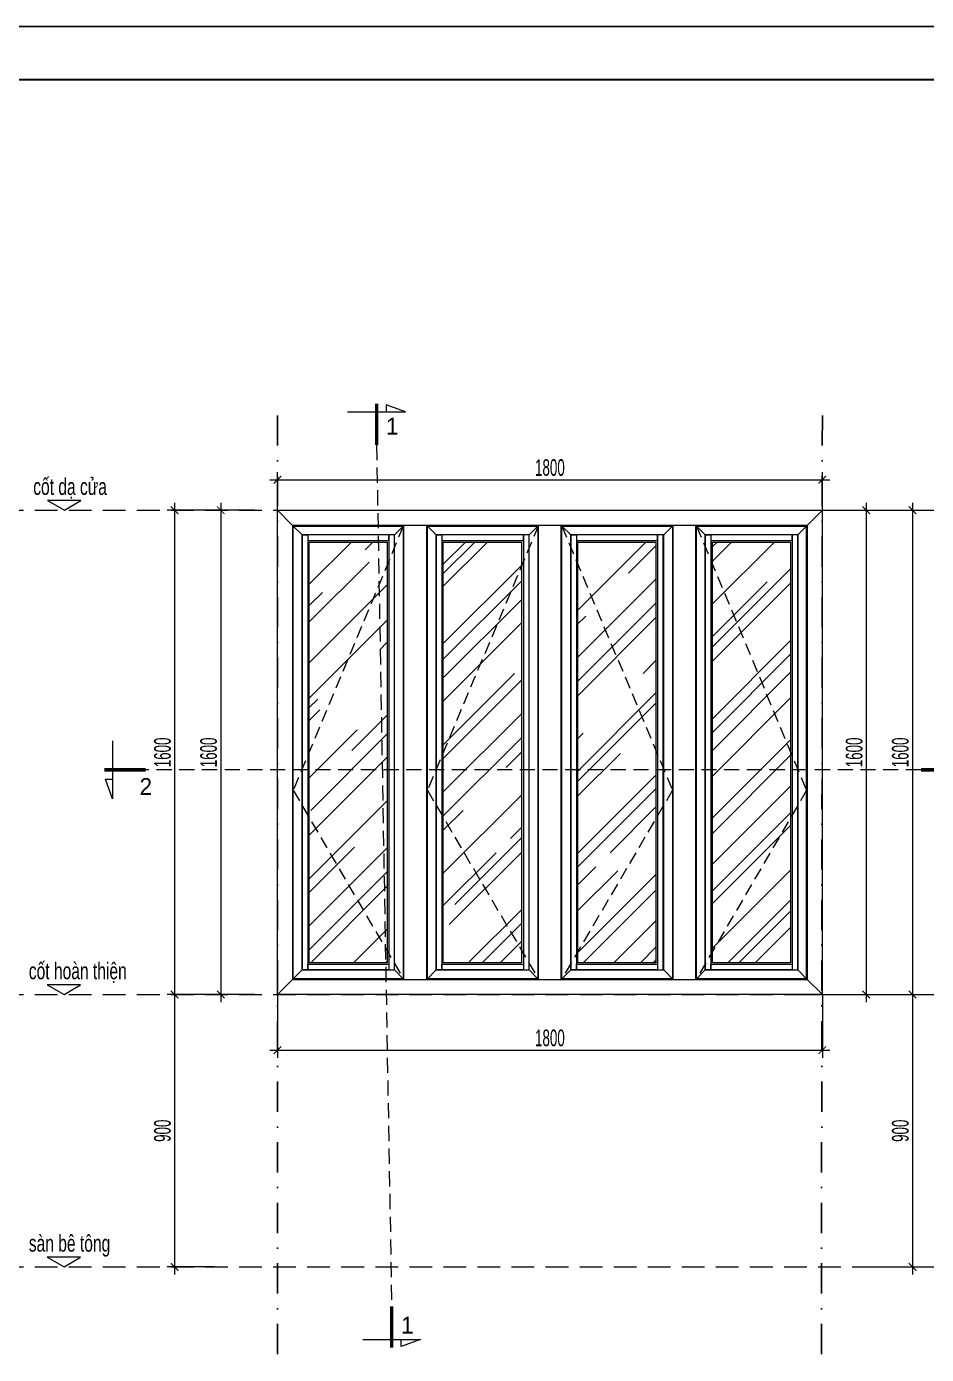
# Model space of a CAD drawing. Header units: millimetres. Extents: x 1336014 to 2939047, y -333549 to -60566.
# Drawn here: x 1461215 to 1464187, y -216502 to -212116 of the extents above; entities that cross this region are included whole.
import ezdxf

# ---------------------------------------------------------------- set-up
doc = ezdxf.new("R2010")
doc.units = ezdxf.units.MM
doc.header["$MEASUREMENT"] = 0
for name, pattern in [('$1$HIDDEN', [0.375, 0.25, -0.125]), ('DASHDOT', [1, 0.5, -0.25, 0, -0.25]), ('DASHED', [0.75, 0.5, -0.25])]:
    doc.linetypes.add(name, pattern=pattern)
for name, color, linetype, lineweight in [('.A-net Hatch', 250, 'Continuous', 9), ('.A-net Thay', 33, 'Continuous', 20), ('.A-net Truc', 79, 'DASHDOT', 15), ('02.Thay', 145, 'Continuous', 15), ('03.Manh', 251, 'Continuous', 13), ('05.Text', 253, 'Continuous', 18), ('08.Dim', 156, 'Continuous', 15), ('10.Text', 254, 'Continuous', 18), ('11.Khung bo', 32, 'Continuous', 50), ('12.Khung', 36, 'Continuous', 25), ('AUDIT_I_160217234026-0', 7, 'Continuous', 5), ('CA.cat 30', 30, 'Continuous', 35), ('CA.thay 145', 145, 'Continuous', 18), ('Kí hiệu chiều mở cửa thấy', 252, 'Continuous', 5)]:
    doc.layers.add(name, color=color, linetype=linetype, lineweight=lineweight)
doc.layers.add('Tpl_Bound', color=1, linetype='Continuous', plot=False)
doc.layers.add('TRUC', color=250, linetype='DASHDOT')
doc.styles.add('TT5_Text Dim', font='hoatbif.shx', dxfattribs={"width": 0.6})
doc.styles.add('VnAvantH', font='')
doc.styles.get('VnAvantH').set_extended_font_data('.VnAvantH')
doc.dimstyles.new('TT5_Dim 1-25', dxfattribs={"dimscale": 25, "dimtxt": 2.2, "dimasz": 1, "dimexe": 1, "dimexo": 0, "dimgap": 0.5, "dimtad": 1, "dimdec": 0, "dimzin": 0, "dimdsep": 46, "dimtxsty": 'TT5_Text Dim', "dimblk": 'ARCHTICK', "dimcen": 0, "dimdle": 1, "dimclrd": 256, "dimclre": 256, "dimclrt": 1, "dimadec": 0, "dimazin": 0, "dimtfac": 0.015, "dimtdec": 0, "dimtix": 1, "dimtmove": 2, "dimatfit": 3, "dimldrblk": 'DOT', "dimfxl": 1, "dimtolj": 1, "dimtzin": 0, "dimlwd": -1, "dimlwe": -1, "dimarcsym": 1})
pattern_1 = [(45, (45331.92, 55126.57), (169.705627, 452.54834), [3000, -400, 1000, -200]), (45, (45449.3, 55385.37), (-329.51176, 46.66905), [600, -66, 1200, -150]), (45, (45282.42, 55317.49), (640.638744, 830.143361), [1600, -280, 800, -200])]

# ---------------------------------------------------------------- blocks, each defined once
blk = doc.blocks.new('100')
at = {"layer": '11.Khung bo', "const_width": 26.7}
blk.add_lwpolyline([(1860913, -945240), (1860913, -916940), (1896063, -916940), (1896063, -945240)], close=True, dxfattribs=at)
blk.add_lwpolyline([(1860913, -945240), (1860913, -916940), (1896063, -916940), (1896063, -945240)], close=True, dxfattribs=at)
blk.add_lwpolyline([(1860913, -945240), (1860913, -916940), (1896063, -916940), (1896063, -945240)], close=True, dxfattribs=at)
at = {"layer": '12.Khung'}
blk.add_lwpolyline([(1901579, -945940), (1901579, -916240), (1859580, -916240), (1859580, -945940)], close=True, dxfattribs=at)
blk.add_lwpolyline([(1901579, -945940), (1901579, -916240), (1859580, -916240), (1859580, -945940)], close=True, dxfattribs=at)
blk.add_lwpolyline([(1901579, -945940), (1901579, -916240), (1859580, -916240), (1859580, -945940)], close=True, dxfattribs=at)
blk = doc.blocks.new('_ARCHTICK')
at = {"const_width": 0.15}
blk.add_lwpolyline([(-0.5, -0.5), (0.5, 0.5)], dxfattribs=at)
blk = doc.blocks.new('*D2143')
at = {"layer": '08.Dim', "ltscale": 200, "transparency": 16777216}
for p, q in [((1464141.2, -215288.5), (1464141.2, -216238.5)), ((1464010.8, -215313.5), (1464166.2, -215313.5)), ((1464010.8, -216213.5), (1464166.2, -216213.5))]:
    blk.add_line(p, q, dxfattribs=at)
at = {"layer": 'Defpoints', "color": 0, "ltscale": 200, "transparency": 16777216}
for p in [(1464010.8, -215313.5), (1464010.8, -216213.5), (1464141.2, -216213.5)]:
    blk.add_point(p, dxfattribs=at)
at = {"layer": '08.Dim', "ltscale": 200, "transparency": 16777216, "xscale": 25, "yscale": 25, "zscale": 25}
for p, rotation in [((1464141.2, -215313.5), 90), ((1464141.2, -216213.5), 270)]:
    blk.add_blockref('_ARCHTICK', p, dxfattribs=dict(at, rotation=rotation))
at = {"layer": '08.Dim', "color": 1, "ltscale": 200, "transparency": 16777216, "insert": (1464101.2, -215763.5), "char_height": 55, "attachment_point": 5, "rotation": 90, "style": 'TT5_Text Dim'}
blk.add_mtext('\\A1;900', dxfattribs=at)
blk = doc.blocks.new('_DOT')
blk.add_line((-0.5, 0), (-1, 0))
at = {"const_width": 0.5}
blk.add_lwpolyline([(-0.25, 0, 1), (0.25, 0, 1)], format="xyb", close=True, dxfattribs=at)
blk = doc.blocks.new('vet cat')
at = {"layer": 'CA.cat 30', "const_width": 50}
blk.add_lwpolyline([(-82592, -188552), (-81976, -188552)], dxfattribs=at)
at = {"layer": 'CA.thay 145'}
blk.add_line((-82574, -188411), (-82469, -188411), dxfattribs=at)
blk.add_lwpolyline([(-82469, -188983), (-82469, -188122), (-82574, -188411)], dxfattribs=at)
blk = doc.blocks.new('xgfmjghfhg')
at = {"layer": 'CA.cat 30', "xscale": 0.2222222220152616, "yscale": 0.2222222220152616, "zscale": 0.2222222220152616, "rotation": 180}
blk.add_blockref('vet cat', (-18217, -41900.5), dxfattribs=at)
blk = doc.blocks.new('*D2145')
at = {"layer": '08.Dim', "ltscale": 200, "transparency": 16777216}
for p, q in [((1463988.6, -213688.5), (1463988.6, -215338.5)), ((1463777.4, -213713.5), (1464013.6, -213713.5)), ((1463777.4, -215313.5), (1464013.6, -215313.5))]:
    blk.add_line(p, q, dxfattribs=at)
at = {"layer": 'Defpoints', "color": 0, "ltscale": 200, "transparency": 16777216}
for p in [(1463777.4, -213713.5), (1463777.4, -215313.5), (1463988.6, -215313.5)]:
    blk.add_point(p, dxfattribs=at)
at = {"layer": '08.Dim', "ltscale": 200, "transparency": 16777216, "xscale": 25, "yscale": 25, "zscale": 25}
for p, rotation in [((1463988.6, -213713.5), 90), ((1463988.6, -215313.5), 270)]:
    blk.add_blockref('_ARCHTICK', p, dxfattribs=dict(at, rotation=rotation))
at = {"layer": '08.Dim', "color": 1, "ltscale": 200, "transparency": 16777216, "insert": (1463948.6, -214513.5), "char_height": 55, "attachment_point": 5, "rotation": 90, "style": 'TT5_Text Dim'}
blk.add_mtext('\\A1;1600', dxfattribs=at)
blk = doc.blocks.new('*D2146')
at = {"layer": '08.Dim', "ltscale": 200, "transparency": 16777216}
for p, q in [((1462043.4, -213713.5), (1462043.4, -213587.7)), ((1463843.4, -213713.5), (1463843.4, -213587.7)), ((1462018.4, -213612.7), (1463868.4, -213612.7))]:
    blk.add_line(p, q, dxfattribs=at)
at = {"layer": 'Defpoints', "color": 0, "ltscale": 200, "transparency": 16777216}
for p in [(1463843.4, -213612.7), (1462043.4, -213713.5), (1463843.4, -213713.5)]:
    blk.add_point(p, dxfattribs=at)
at = {"layer": '08.Dim', "ltscale": 200, "transparency": 16777216, "xscale": 25, "yscale": 25, "zscale": 25, "rotation": 180}
blk.add_blockref('_ARCHTICK', (1462043.4, -213612.7), dxfattribs=at)
at = {"layer": '08.Dim', "ltscale": 200, "transparency": 16777216, "xscale": 25, "yscale": 25, "zscale": 25}
blk.add_blockref('_ARCHTICK', (1463843.4, -213612.7), dxfattribs=at)
at = {"layer": '08.Dim', "color": 1, "ltscale": 200, "transparency": 16777216, "insert": (1462943.4, -213572.7), "char_height": 55, "attachment_point": 5, "style": 'TT5_Text Dim'}
blk.add_mtext('\\A1;1800', dxfattribs=at)
blk = doc.blocks.new('*D2147')
at = {"layer": '08.Dim', "ltscale": 200, "transparency": 16777216}
for p, q in [((1464141.2, -213688.5), (1464141.2, -215338.5)), ((1463777.4, -213713.5), (1464166.2, -213713.5)), ((1463777.4, -215313.5), (1464166.2, -215313.5))]:
    blk.add_line(p, q, dxfattribs=at)
at = {"layer": 'Defpoints', "color": 0, "ltscale": 200, "transparency": 16777216}
for p in [(1463777.4, -213713.5), (1463777.4, -215313.5), (1464141.2, -215313.5)]:
    blk.add_point(p, dxfattribs=at)
at = {"layer": '08.Dim', "ltscale": 200, "transparency": 16777216, "xscale": 25, "yscale": 25, "zscale": 25}
for p, rotation in [((1464141.2, -213713.5), 90), ((1464141.2, -215313.5), 270)]:
    blk.add_blockref('_ARCHTICK', p, dxfattribs=dict(at, rotation=rotation))
at = {"layer": '08.Dim', "color": 1, "ltscale": 200, "transparency": 16777216, "insert": (1464101.2, -214513.5), "char_height": 55, "attachment_point": 5, "rotation": 90, "style": 'TT5_Text Dim'}
blk.add_mtext('\\A1;1600', dxfattribs=at)
blk = doc.blocks.new('*D2148')
at = {"layer": '08.Dim', "ltscale": 200, "transparency": 16777216}
for p, q in [((1461703.6, -215288.5), (1461703.6, -216238.5)), ((1461834, -215313.5), (1461678.6, -215313.5)), ((1461834, -216213.5), (1461678.6, -216213.5))]:
    blk.add_line(p, q, dxfattribs=at)
at = {"layer": 'Defpoints', "color": 0, "ltscale": 200, "transparency": 16777216}
for p in [(1461834, -215313.5), (1461703.6, -216213.5), (1461834, -216213.5)]:
    blk.add_point(p, dxfattribs=at)
at = {"layer": '08.Dim', "ltscale": 200, "transparency": 16777216, "xscale": 25, "yscale": 25, "zscale": 25}
for p, rotation in [((1461703.6, -215313.5), 90), ((1461703.6, -216213.5), 270)]:
    blk.add_blockref('_ARCHTICK', p, dxfattribs=dict(at, rotation=rotation))
at = {"layer": '08.Dim', "color": 1, "ltscale": 200, "transparency": 16777216, "insert": (1461663.6, -215763.5), "char_height": 55, "attachment_point": 5, "rotation": 90, "style": 'TT5_Text Dim'}
blk.add_mtext('\\A1;900', dxfattribs=at)
blk = doc.blocks.new('*D2149')
at = {"layer": '08.Dim', "ltscale": 200, "transparency": 16777216}
for p, q in [((1461856.1, -213688.5), (1461856.1, -215338.5)), ((1461967.3, -213713.5), (1461831.1, -213713.5)), ((1461967.3, -215313.5), (1461831.1, -215313.5))]:
    blk.add_line(p, q, dxfattribs=at)
at = {"layer": 'Defpoints', "color": 0, "ltscale": 200, "transparency": 16777216}
for p in [(1461967.3, -213713.5), (1461856.1, -215313.5), (1461967.3, -215313.5)]:
    blk.add_point(p, dxfattribs=at)
at = {"layer": '08.Dim', "ltscale": 200, "transparency": 16777216, "xscale": 25, "yscale": 25, "zscale": 25}
for p, rotation in [((1461856.1, -213713.5), 90), ((1461856.1, -215313.5), 270)]:
    blk.add_blockref('_ARCHTICK', p, dxfattribs=dict(at, rotation=rotation))
at = {"layer": '08.Dim', "color": 1, "ltscale": 200, "transparency": 16777216, "insert": (1461816.1, -214513.5), "char_height": 55, "attachment_point": 5, "rotation": 90, "style": 'TT5_Text Dim'}
blk.add_mtext('\\A1;1600', dxfattribs=at)
blk = doc.blocks.new('*D2150')
at = {"layer": '08.Dim', "ltscale": 200, "transparency": 16777216}
for p, q in [((1461703.6, -213688.5), (1461703.6, -215338.5)), ((1461967.3, -213713.5), (1461678.6, -213713.5)), ((1461967.3, -215313.5), (1461678.6, -215313.5))]:
    blk.add_line(p, q, dxfattribs=at)
at = {"layer": 'Defpoints', "color": 0, "ltscale": 200, "transparency": 16777216}
for p in [(1461967.3, -213713.5), (1461703.6, -215313.5), (1461967.3, -215313.5)]:
    blk.add_point(p, dxfattribs=at)
at = {"layer": '08.Dim', "ltscale": 200, "transparency": 16777216, "xscale": 25, "yscale": 25, "zscale": 25}
for p, rotation in [((1461703.6, -213713.5), 90), ((1461703.6, -215313.5), 270)]:
    blk.add_blockref('_ARCHTICK', p, dxfattribs=dict(at, rotation=rotation))
at = {"layer": '08.Dim', "color": 1, "ltscale": 200, "transparency": 16777216, "insert": (1461663.6, -214513.5), "char_height": 55, "attachment_point": 5, "rotation": 90, "style": 'TT5_Text Dim'}
blk.add_mtext('\\A1;1600', dxfattribs=at)
blk = doc.blocks.new('*D2154')
at = {"layer": '08.Dim', "ltscale": 200, "transparency": 16777216}
for p, q in [((1462043.4, -215313.5), (1462043.4, -215522.1)), ((1463843.4, -215313.5), (1463843.4, -215522.1)), ((1462018.4, -215497.1), (1463868.4, -215497.1))]:
    blk.add_line(p, q, dxfattribs=at)
at = {"layer": 'Defpoints', "color": 0, "ltscale": 200, "transparency": 16777216}
for p in [(1462043.4, -215313.5), (1463843.4, -215313.5), (1463843.4, -215497.1)]:
    blk.add_point(p, dxfattribs=at)
at = {"layer": '08.Dim', "ltscale": 200, "transparency": 16777216, "xscale": 25, "yscale": 25, "zscale": 25, "rotation": 180}
blk.add_blockref('_ARCHTICK', (1462043.4, -215497.1), dxfattribs=at)
at = {"layer": '08.Dim', "ltscale": 200, "transparency": 16777216, "xscale": 25, "yscale": 25, "zscale": 25}
blk.add_blockref('_ARCHTICK', (1463843.4, -215497.1), dxfattribs=at)
at = {"layer": '08.Dim', "color": 1, "ltscale": 200, "transparency": 16777216, "insert": (1462943.4, -215457.1), "char_height": 55, "attachment_point": 5, "style": 'TT5_Text Dim'}
blk.add_mtext('\\A1;1800', dxfattribs=at)

msp = doc.modelspace()

# ---------------------------------------------------------------- hatches: boundary and pattern name
at = {"layer": '.A-net Hatch'}
h = msp.add_hatch(dxfattribs=at)
h.set_pattern_fill('AR-RROOF', color=256, scale=200, angle=45)
h.set_pattern_definition(pattern_1)
h.paths.add_polyline_path([(1462148.4, -213818.5), (1462406.3, -213818.5), (1462406.3, -215208.5), (1462148.4, -215208.5)])
h = msp.add_hatch(dxfattribs=at)
h.set_pattern_fill('AR-RROOF', color=256, scale=200, angle=45)
h.set_pattern_definition(pattern_1)
h.paths.add_polyline_path([(1462591.3, -213818.5), (1462849.2, -213818.5), (1462849.2, -215208.5), (1462591.3, -215208.5)])
h = msp.add_hatch(dxfattribs=at)
h.set_pattern_fill('AR-RROOF', color=256, scale=200, angle=45)
h.set_pattern_definition(pattern_1)
h.paths.add_polyline_path([(1463035.9, -213818.5), (1463293.8, -213818.5), (1463293.8, -215208.5), (1463035.9, -215208.5)])
h = msp.add_hatch(dxfattribs=at)
h.set_pattern_fill('AR-RROOF', color=256, scale=200, angle=45)
h.set_pattern_definition(pattern_1)
h.paths.add_polyline_path([(1463480.5, -213818.5), (1463738.4, -213818.5), (1463738.4, -215208.5), (1463480.5, -215208.5)])

# ---------------------------------------------------------------- linework, layer by layer
at = {"layer": '.A-net Truc', "linetype": '$1$HIDDEN', "ltscale": 300}
for p, q in [((1461129.3, -213713.5), (1465088, -213713.5)), ((1461129.3, -213713.5), (1465510.4, -213713.5)), ((1461129.3, -215313.5), (1465510.4, -215313.5)), ((1461129.3, -216213.5), (1465344.1, -216213.5))]:
    msp.add_line(p, q, dxfattribs=at)
at = {"layer": '02.Thay'}
for p, q in [((1462461.3, -215263.5), (1462461.3, -213763.5)), ((1462536.3, -215263.5), (1462536.3, -213763.5)), ((1462905.9, -215263.5), (1462905.9, -213763.5)), ((1462980.9, -215263.5), (1462980.9, -213763.5)), ((1463350.5, -215263.5), (1463350.5, -213763.5)), ((1463425.5, -215263.5), (1463425.5, -213763.5))]:
    msp.add_line(p, q, dxfattribs=at)
for points in [[(1462043.4, -213713.5), (1462093.4, -213763.5), (1462093.4, -215263.5), (1462043.4, -215313.5)], [(1462043.4, -213713.5), (1463843.4, -213713.5), (1463793.4, -213763.5), (1462093.4, -213763.5)], [(1463843.4, -213713.5), (1463793.4, -213763.5), (1463793.4, -215263.5), (1463843.4, -215313.5)], [(1462095.6, -213765.7), (1462124.6, -213794.7), (1462124.6, -215232.3), (1462095.6, -215261.3)], [(1462095.6, -213765.7), (1462459.1, -213765.7), (1462430.1, -213794.7), (1462124.6, -213794.7)], [(1462430.1, -213794.7), (1462459.1, -213765.7), (1462459.1, -215261.3), (1462430.1, -215232.3)], [(1462538.5, -213765.7), (1462567.5, -213794.7), (1462567.5, -215232.3), (1462538.5, -215261.3)], [(1462538.5, -213765.7), (1462903.7, -213765.7), (1462874.7, -213794.7), (1462567.5, -213794.7)], [(1462874.7, -213794.7), (1462903.7, -213765.7), (1462903.7, -215261.3), (1462874.7, -215232.3)], [(1462983.1, -213765.7), (1463012.1, -213794.7), (1463012.1, -215232.3), (1462983.1, -215261.3)], [(1462983.1, -213765.7), (1463348.3, -213765.7), (1463319.3, -213794.7), (1463012.1, -213794.7)], [(1463319.3, -213794.7), (1463348.3, -213765.7), (1463348.3, -215261.3), (1463319.3, -215232.3)], [(1463427.7, -213765.7), (1463456.7, -213794.7), (1463456.7, -215232.3), (1463427.7, -215261.3)], [(1463427.7, -213765.7), (1463791.2, -213765.7), (1463762.2, -213794.7), (1463456.7, -213794.7)], [(1463762.2, -215232.3), (1463791.2, -215261.3), (1463791.2, -213765.7), (1463762.2, -213794.7)], [(1462124.6, -213794.7), (1462143.4, -213794.7), (1462143.4, -215232.3), (1462124.6, -215232.3)], [(1462411.3, -213794.7), (1462143.4, -213794.7), (1462143.4, -213813.5), (1462411.3, -213813.5)], [(1462411.3, -215232.3), (1462430.1, -215232.3), (1462430.1, -213794.7), (1462411.3, -213794.7)], [(1462567.5, -213794.7), (1462586.3, -213794.7), (1462586.3, -215232.3), (1462567.5, -215232.3)], [(1462855.9, -213794.7), (1462586.3, -213794.7), (1462586.3, -213813.5), (1462855.9, -213813.5)], [(1462855.9, -215232.3), (1462874.7, -215232.3), (1462874.7, -213794.7), (1462855.9, -213794.7)], [(1463012.1, -213794.7), (1463030.9, -213794.7), (1463030.9, -215232.3), (1463012.1, -215232.3)], [(1463298.8, -213794.7), (1463030.9, -213794.7), (1463030.9, -213813.5), (1463298.8, -213813.5)], [(1463298.8, -215232.3), (1463317.6, -215232.3), (1463317.6, -213794.7), (1463298.8, -213794.7)], [(1463456.7, -213794.7), (1463475.5, -213794.7), (1463475.5, -215232.3), (1463456.7, -215232.3)], [(1463743.4, -213794.7), (1463475.5, -213794.7), (1463475.5, -213813.5), (1463743.4, -213813.5)], [(1463743.4, -215232.3), (1463762.2, -215232.3), (1463762.2, -213794.7), (1463743.4, -213794.7)], [(1462143.4, -215213.5), (1462411.3, -215213.5), (1462411.3, -215232.3), (1462143.4, -215232.3)], [(1462586.3, -215213.5), (1462855.9, -215213.5), (1462855.9, -215232.3), (1462586.3, -215232.3)], [(1463030.9, -215213.5), (1463298.8, -215213.5), (1463298.8, -215232.3), (1463030.9, -215232.3)], [(1463475.5, -215213.5), (1463743.4, -215213.5), (1463743.4, -215232.3), (1463475.5, -215232.3)], [(1463843.4, -215313.5), (1462043.4, -215313.5), (1462093.4, -215263.5), (1463793.4, -215263.5)], [(1462124.6, -215232.3), (1462430.1, -215232.3), (1462459.1, -215261.3), (1462095.6, -215261.3)], [(1462567.5, -215232.3), (1462874.7, -215232.3), (1462903.7, -215261.3), (1462538.5, -215261.3)], [(1463012.1, -215232.3), (1463319.3, -215232.3), (1463348.3, -215261.3), (1462983.1, -215261.3)], [(1463456.7, -215232.3), (1463762.2, -215232.3), (1463791.2, -215261.3), (1463427.7, -215261.3)]]:
    msp.add_lwpolyline(points, close=True, dxfattribs=at)
at = {"layer": '03.Manh'}
for points in [[(1462148.4, -213818.5), (1462406.3, -213818.5), (1462406.3, -215208.5), (1462148.4, -215208.5)], [(1462591.3, -213818.5), (1462849.2, -213818.5), (1462849.2, -215208.5), (1462591.3, -215208.5)], [(1463035.9, -213818.5), (1463293.8, -213818.5), (1463293.8, -215208.5), (1463035.9, -215208.5)], [(1463480.5, -213818.5), (1463738.4, -213818.5), (1463738.4, -215208.5), (1463480.5, -215208.5)]]:
    msp.add_lwpolyline(points, close=True, dxfattribs=at)
at = {"layer": 'AUDIT_I_160217234026-0'}
for points in [[(1461339.9, -213713.5), (1461393.7, -213681), (1461283.6, -213681)], [(1461339.3, -215313.5), (1461393.1, -215281), (1461283, -215281)], [(1461339.3, -216213.5), (1461393.1, -216181), (1461283, -216181)]]:
    msp.add_lwpolyline(points, close=True, dxfattribs=at)
at = {"layer": 'CA.thay 145', "color": 1, "linetype": '$1$HIDDEN', "ltscale": 200}
for p, q in [((1462370.7, -213497.7), (1462420.7, -216343.5)), ((1464169, -214571), (1461602.7, -214571))]:
    msp.add_line(p, q, dxfattribs=at)
at = {"layer": 'Kí hiệu chiều mở cửa thấy', "linetype": 'DASHED', "ltscale": 80}
for points in [[(1462459.1, -213765.7), (1462095.6, -214638.8), (1462459.1, -215261.3)], [(1462905.9, -213763.5), (1462538.5, -214638.8), (1462905.9, -215263.5)], [(1462983.1, -213765.7), (1463348.3, -214638.8), (1462983.1, -215261.3)], [(1463427.7, -213765.7), (1463791.2, -214638.8), (1463427.7, -215261.3)]]:
    msp.add_lwpolyline(points, dxfattribs=at)
at = {"layer": 'Tpl_Bound', "color": 1}
msp.add_lwpolyline([(1456095.9, -219540.4), (1456095.9, -212115.5), (1466595.8, -212115.5), (1466595.8, -219540.4)], close=True, dxfattribs=at)
at = {"layer": 'TRUC', "ltscale": 200}
for p, q in [((1462043.4, -213400), (1462043.4, -218369.9)), ((1463843.4, -213400), (1463838.8, -218156.5))]:
    msp.add_line(p, q, dxfattribs=at)

# ---------------------------------------------------------------- block references
at = {"layer": '.A-net Thay', "rotation": 90.00000000000001}
msp.add_blockref('xgfmjghfhg', (1462370.7, -213497.7), dxfattribs=at)
at = {"layer": '.A-net Thay', "xscale": -1}
msp.add_blockref('xgfmjghfhg', (1461607.7, -214571), dxfattribs=at)
at = {"layer": '.A-net Thay'}
msp.add_blockref('xgfmjghfhg', (1464169, -214571), dxfattribs=at)
at = {"layer": '.A-net Thay', "xscale": -1, "rotation": 90}
msp.add_blockref('xgfmjghfhg', (1462420.7, -216343.5), dxfattribs=at)
at = {"layer": '05.Text', "xscale": 0.25, "yscale": 0.25, "zscale": 0.25}
msp.add_blockref('100', (991201, 16944.5), dxfattribs=at)

# ---------------------------------------------------------------- texts
at = {"layer": '10.Text', "style": 'TT5_Text Dim', "width": 0.7}
for s, p in [('cèt d¹ cöa', (1461236.5, -213662.9)), ('cèt hoµn thiÖn', (1461222, -215262.9)), ('sµn bª t«ng', (1461222, -216162.9))]:
    msp.add_text(s, height=55, dxfattribs=at).set_placement(p)
at = {"layer": 'AUDIT_I_160217234026-0', "style": 'VnAvantH'}
for s, rotation, p in [('1', 360, (1462401.8, -213463.4)), ('2', 360, (1461587.9, -214654)), ('1', 0, (1462451.8, -216433.3))]:
    msp.add_text(s, height=55.6, rotation=rotation, dxfattribs=at).set_placement(p)

# ---------------------------------------------------------------- dimensions: what is measured, and where the dimension line sits
at = {"layer": '08.Dim', "ltscale": 200}
for base, p1, p2, picture, middle in [((1463843.4, -213612.7), (1462043.4, -213713.5), (1463843.4, -213713.5), '*D2146', (1462943.4, -213572.7)), ((1463843.4, -215497.1), (1462043.4, -215313.5), (1463843.4, -215313.5), '*D2154', (1462943.4, -215457.1))]:
    dim = msp.add_linear_dim(base=base, p1=p1, p2=p2, dimstyle='TT5_Dim 1-25', dxfattribs=at)
    dim.commit()
    dim.dimension.update_dxf_attribs({"geometry": picture, "text_midpoint": middle})
for base, p1, p2, picture, middle in [((1461703.6, -215313.5), (1461967.3, -213713.5), (1461967.3, -215313.5), '*D2150', (1461663.6, -214513.5)), ((1461856.1, -215313.5), (1461967.3, -213713.5), (1461967.3, -215313.5), '*D2149', (1461816.1, -214513.5)), ((1463988.6, -215313.5), (1463777.4, -213713.5), (1463777.4, -215313.5), '*D2145', (1463948.6, -214513.5)), ((1464141.2, -215313.5), (1463777.4, -213713.5), (1463777.4, -215313.5), '*D2147', (1464101.2, -214513.5)), ((1461703.6, -216213.5), (1461834, -215313.5), (1461834, -216213.5), '*D2148', (1461663.6, -215763.5)), ((1464141.2, -216213.5), (1464010.8, -215313.5), (1464010.8, -216213.5), '*D2143', (1464101.2, -215763.5))]:
    dim = msp.add_linear_dim(base=base, p1=p1, p2=p2, angle=90, dimstyle='TT5_Dim 1-25', dxfattribs=at)
    dim.commit()
    dim.dimension.update_dxf_attribs({"geometry": picture, "text_midpoint": middle})

doc.saveas('drawing.dxf')
